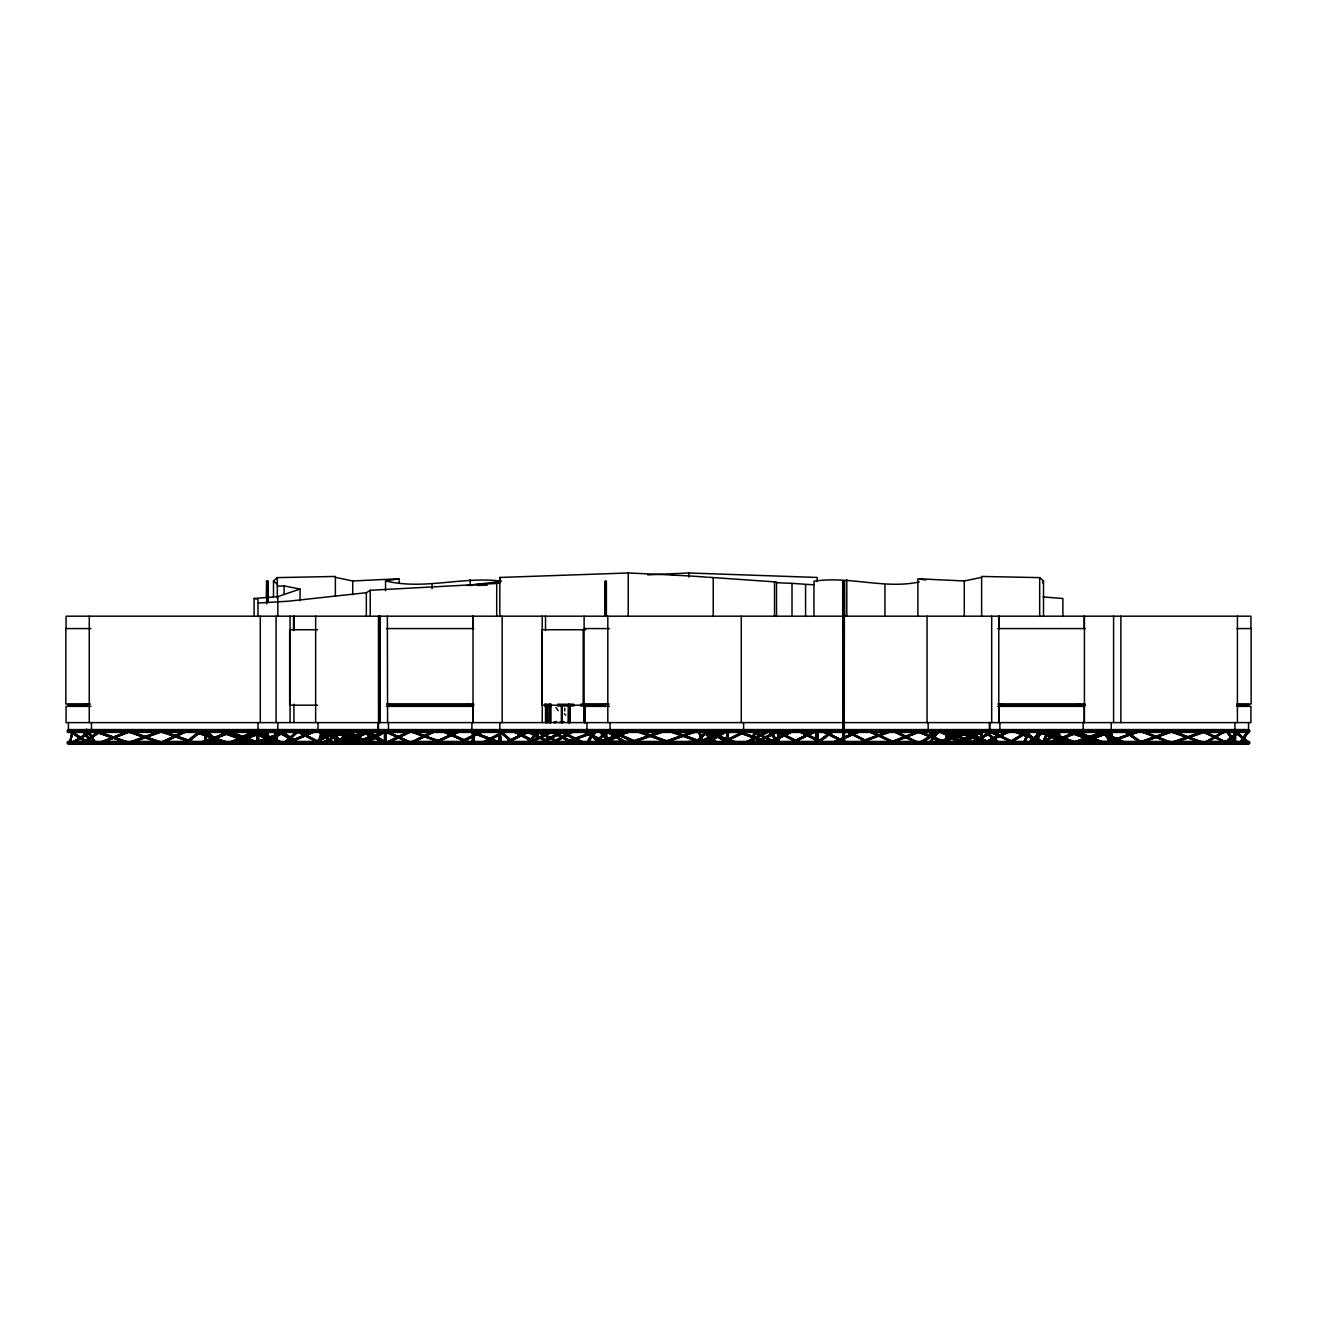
<?xml version="1.0" encoding="UTF-8"?>
<svg xmlns="http://www.w3.org/2000/svg" width="1317" height="1317" viewBox="0 0 1317 1317"><rect width="100%" height="100%" fill="white"/><g stroke="black" fill="none" stroke-linecap="round" stroke-linejoin="round"><path stroke-width="1.5" d="M672.872 575.035L628.209 572.977L499.834 577.455L499.834 582.97L496.707 583.464L370.209 590.279L366.34 592.699L288.308 601.211L257.984 603.054L257.984 616.191M1110.659 740.417L1111.482 730.491L1111.169 744.023M1111.169 741.438L1111.844 741.932C1110.873 749.521 1110.165 725.354 1111.482 731.742L1085.438 741.899M1104.025 731.511L1111.762 743.117L1111.828 730.737L1111.778 743.117L1102.938 731.511L1103.383 730.507L1103.662 731.742M532.661 741.57L512.725 731.116L536.052 743.117M557.782 742.459L536.052 731.116L559.396 742.739M752.007 731.511L775.351 743.117L752.814 731.511M776.141 731.511L775.532 730.737L798.678 743.117M821.001 742.228L798.678 731.116L822.006 743.117M822.796 731.511L822.006 731.116L845.333 742.739M251.07 743.529L251.07 741.932M251.07 731.923L251.07 730.326L67.332 730.326M384.449 742.739L384.548 733.059M384.58 742.344L384.696 731.511L385.832 731.511M385.041 731.742L385.568 742.113L370.884 732.614M385.371 742.113L385.7 731.511M385.848 742.739L385.832 730.737M1234.325 731.116L1234.21 742.739L1226.407 731.116M1234.342 743.084L1234.457 730.77M1235.231 730.556L1234.688 743.298L1234.803 730.556L1249.01 742.344M1234.688 742.162L1235.527 743.117L1235.181 730.507M96.503 744.023L96.536 741.932M96.503 732.417L96.536 730.326M495.241 741.899L469.033 731.511L497.266 742.393M469.017 731.742L469.576 730.507L499.423 742.113L498.863 743.117M561.026 721.963L563.232 722.292M556.729 722.259L554.111 722.259L556.465 721.453M554.243 722.226L555.593 721.782L554.358 722.457M777.491 743.084L777.837 730.77M777.82 742.146L778.133 733.635M778.265 742.146L778.561 733.635M778.61 743.084L778.907 732.696M778.742 742.739L779.038 733.059M1202.52 731.511L1203.31 730.507L1202.684 731.742L1225.222 742.459M1227.362 743.117L1203.014 730.507M611.961 731.116C612.372 727.428 612.57 734.82 611.961 731.116L872.052 730.326L499.439 730.326L500.262 729.832M610.446 744.023C613.031 745.603 612.52 740.812 611.055 741.932M938.889 731.742L939.235 730.507L931.135 741.669M964.406 742.113L963.797 743.348L964.406 742.113L938.955 730.507M564.746 710.933L564.68 708.283M496.229 729.832L496.229 732.417M496.229 741.438L496.229 744.023M385.041 731.511L384.877 730.507L410.805 742.344L385.14 730.507M410.953 742.113L410.575 743.117M442.924 730.507L442.298 731.742L442.924 730.507L469.609 742.113L469 743.348M560.976 722.44L564.038 721.749M968.818 741.8L945.869 731.495L970.843 742.327L991.24 731.626M472.326 731.923L472.326 730.326M472.326 743.529L472.326 741.932M1083.611 731.923L1083.611 730.326M1083.611 743.529L1083.611 741.932M253.654 741.899L226.705 731.511L255.712 742.393M226.754 731.742L227.199 730.507M257.49 743.348L257.951 742.113L230.985 731.956M360.529 743.348L361.138 742.113L360.529 743.348L332.51 731.742L333.119 730.507M1122.15 732.417L1122.15 729.832M1122.15 744.023L1122.15 741.438M1203.244 742.113L1202.75 743.348L1170.583 731.742L1171.093 730.507L1203.096 742.739L1171.093 730.507M562.968 722.457L561.141 722.342L562.754 721.716M814.746 742.739L816.458 731.116M814.877 742.36L816.589 730.737L816.589 740.417M816.244 739.479L817.725 731.495L816.589 731.511L815.223 742.113L817.067 732.45M816.145 742.739L817.709 730.737L817.725 741.191M387.906 731.923L387.906 730.326L496.394 730.326M387.906 743.529L387.906 741.932M725.881 740.796L727.626 730.737M726.013 741.175L727.643 731.511L728.762 731.511M726.375 741.422L727.988 731.742M726.457 742.113L728.416 731.742M726.803 742.344L728.745 730.737M726.951 742.739L728.894 731.116M999.323 743.529L999.323 741.932M281.147 743.348L257.622 731.116L281.805 742.13L281.147 743.348L257.622 731.116M1141.526 730.507L1171.126 742.739L1141.115 731.742L1141.707 731.116M1170.731 743.348L1171.126 742.113M1045.303 731.116L1045.484 730.737M1102.675 732.482L1075.199 742.113L1074.804 743.348L1075.38 742.113L1045.879 730.507M754.147 730.754L751.809 742.739L754.114 732.45M752.698 742.13L754.542 732.45M753.11 741.405L754.592 733.668M753.061 742.36L754.888 732.68M753.209 742.739L755.036 733.059M257.934 729.832L257.934 732.417M257.934 741.438L257.934 744.023M881.369 731.923L881.369 730.326L928.765 730.326M881.369 743.529L881.369 741.932M1013.909 743.117L988.968 731.495L1013.991 743.348L1014.633 742.113M68.171 704.875L86.988 704.875L87.399 704.035M586.723 704.875L605.524 704.875L605.935 704.035M872.052 743.529L872.052 741.932M928.715 742.739C930.296 744.862 932.436 734.804 938.033 731.116M1226.489 731.923L1224.398 731.923M1226.489 743.529L1224.398 743.529M586.411 742.344C587.481 745.834 588.814 734.474 594.263 732.186M705.072 741.932L705.928 741.932M705.451 743.529L707.953 743.529M410.147 731.742L410.608 730.507L442.792 742.344L442.364 743.348L410.262 731.511M388.136 704.035L388.647 704.875L468.391 704.875L468.836 704.035M999.554 704.035L1000.064 704.875L1079.808 704.875L1080.253 704.035M744.154 730.326L744.154 731.923M744.154 741.932L744.154 743.529M277.228 744.023L275.648 731.511L277.508 741.175M1134.777 731.923L1134.777 730.326L1249.635 730.326M1134.777 743.529L1134.777 741.932M73.357 730.737L69.686 743.348L71.744 732.68M69.324 743.117L72.073 732.433M69.686 743.348L72.501 732.433M70.591 741.422L72.55 733.684M1074.771 731.511L1075.38 730.507L1074.787 731.742L1103.745 742.739L1075.248 730.507M1103.202 743.117L1103.827 742.113M1045.319 743.348L1045.747 742.113L1045.319 743.348L1014.041 731.742L1014.469 730.507M389.602 704.035L389.091 704.875M1001.019 704.035L1000.508 704.875M963.797 731.725L964.406 730.523L963.846 731.725L987.306 742.508M1124.241 743.101L1124.932 742.13L1124.29 743.348L1099.201 731.495L1124.438 743.348M894.539 741.899L920.616 731.511L892.482 742.393L868.808 731.495L892.63 742.278M563.396 722.325L563.462 721.551M610.429 730.507L609.82 731.742L610.429 730.507L637.609 742.36L636.984 743.348L637.609 742.36M1235.33 729.832L1236.153 731.116L1235.33 732.417M317.957 742.739C320.196 744.879 317.825 735.907 322.418 731.116M609.047 731.923L609.047 730.326M609.047 743.529L609.047 741.932M104.125 741.899L130.087 731.511L102.545 742.393M1202.898 742.739L1170.945 731.116M260.322 732.417L261.21 731.116L260.322 729.832L316.903 730.326M257.128 731.511C261.425 727.363 254.905 747.513 258.873 741.932L259.515 741.438M260.322 744.023L261.21 742.739L260.322 741.438L277.525 741.438M123.88 741.998L94.89 731.742L95.334 730.491M127.733 743.364L128.177 742.113L99.203 731.857M317.644 731.923L317.644 730.326L378.687 730.326L377.781 731.923M317.644 743.529L317.644 741.932M90.379 731.116L90.626 730.326L90.445 731.923L67.068 731.116M90.379 742.739L90.626 741.932L90.445 743.529L67.068 742.739M361.154 730.523L360.496 731.725L361.154 730.523L385.157 742.13M360.479 731.495L385.041 742.739L361.023 730.523M1102.938 731.511L1110.988 743.348L1111.038 730.491L1110.066 732.417M1110.066 741.438L1110.988 742.739L1110.066 744.023M258.116 732.417L259.037 731.116L258.116 729.832M258.116 741.438L259.037 742.739L258.116 744.023M500.937 730.326L500.937 731.923L499.439 731.923M440.01 740.862L459.896 731.495L439.812 740.862M1110.692 742.344C1110.889 736.038 1109.556 732.384 1111.844 730.326L1111.169 729.832M258.544 731.511L257.474 730.491L257.77 743.364M258.675 731.116L258.198 743.364L257.902 730.491L257.292 742.739L256.996 731.116M500.279 730.622L513.465 742.426L500.262 730.622C495.752 729.602 504.938 738.607 499.62 743.364M1111.828 731.511L1111.169 732.417M277.607 731.923L274.595 731.923M277.607 743.529L274.595 743.529M1039.772 732.417L1043.92 732.417M1039.772 744.023L1043.92 744.023M128.177 730.491L127.733 731.742L158.797 742.673M161.168 730.491L160.74 731.742L189.846 741.998M160.74 743.364L161.168 742.113L130.12 731.182M194.175 730.491L193.731 731.742L222.836 741.998M193.731 743.364L194.175 742.113L165.053 731.857M226.722 743.364L227.166 742.113L198.044 731.857M471.173 731.462L500.065 742.113L500.048 743.364L499.357 731.742M554.687 722.407L556.186 722.226M1235.725 731.116L1234.325 731.511M836.674 741.8L859.869 731.511L834.994 742.344M318.105 743.117C320.706 733.47 327.373 722.918 319.866 741.455M318.467 743.348L322.928 731.742M323.011 732.4L319.191 742.344L296.638 730.737L297.28 731.511M318.895 743.348L323.801 731.116M442.413 743.348L442.858 742.113M94.906 731.742L127.815 743.117M1023.655 742.739L1028.248 731.116M1024.478 741.455L1028.412 731.495L1029.515 731.495M1024.873 742.36L1028.807 732.4M1025.038 742.739L1029.631 731.116M1233.305 741.455C1220.497 724.103 1230.012 731.89 1235.692 742.739M88.437 731.511C81.407 722.868 94.824 739.759 95.285 743.348M928.715 731.116L929.967 730.737L928.814 731.511L939.416 743.117L938.395 742.113M992.755 742.739L997.809 731.116M997.529 732.153L993.611 742.113M993.627 741.455L997.973 731.511L999.076 731.511M994.714 740.039L998.319 731.742M994.697 740.681L996.146 737.372M994.401 741.701L999.323 730.326L1121.87 730.326M588.683 731.791L600.091 743.117L586.427 731.511L587.563 730.737M600.206 742.344L599.35 743.348M600.206 730.737L599.054 731.511L600.206 730.737L610.709 742.344L609.541 743.117L610.709 742.344M1247.808 742.739L1235 731.742L1235.461 730.737L1235.461 743.084L1227.609 731.511M318.023 731.116L318.944 730.507L333.382 742.344L332.526 743.348L318.023 731.116L332.526 743.348M332.18 742.739L333.382 742.344M281.904 731.511L281.048 730.737L297.527 742.344L277.838 731.116M297.049 743.364L297.263 742.113M1042.241 742.739L1047.756 731.116M1042.652 742.13L1047.937 731.495L1049.023 731.495M1043.064 742.13L1047.805 732.186L1044.085 732.054M1043.574 741.669L1048.299 731.725M1043.443 742.36L1048.711 731.725M1043.607 742.739L1048.332 732.779M1124.01 731.116L1124.899 730.507L1141.971 742.344L1141.115 743.348L1124.01 731.116L1141.477 743.348M1124.059 731.511L1124.899 730.507M1141.971 742.344L1141.115 743.348M69.291 731.116L70.18 730.507L69.571 731.742L88.305 743.117M87.334 742.739L88.502 742.739M822.006 742.739L800.67 731.626M817.561 731.923L816.096 731.923M817.561 743.529L816.096 743.529M499.686 741.438L500.262 741.438M499.999 744.023L499.423 744.023M1042.504 582.888L1043.508 580.962L1039.673 577.62L981.626 576.451L981.626 616.191M291.633 741.8L314.911 731.511L291.386 741.8M1141.493 742.047L1170.78 731.511L1202.948 743.117M555.774 722.407L554.687 722.358M708.661 742.739L715.493 731.116M709.451 742.13C718.16 727 718.786 728.729 709.995 742.739M709.83 742.36L716.036 731.725M711.575 740.006L716.448 731.725M561.157 722.424L560.894 722.193M953.508 731.116L946.116 742.739L946.1 731.116M947.302 742.344L954.759 731.511M947.466 742.739L954.858 731.116M988.096 741.701L1010.04 731.511L987.816 741.701M940.799 742.525L964.209 731.511L940.519 742.525M1239.84 742.344L1246.705 732.4M1239.741 742.739L1247.759 731.116M1240.927 742.344L1249.01 731.511M1241.091 742.739L1249.109 731.116M1014.139 731.742L1043.755 742.442M499.39 731.626L512.79 743.232L499.604 731.429M586.328 742.739L595.3 731.116M586.493 743.117L596.552 731.511M587.497 742.344L595.35 732.186M586.855 743.348L595.827 731.742M587.267 743.348L596.65 731.116M413.061 742.459L434.791 731.511L412.764 742.459M702.685 741.57L722.621 731.511L700.595 742.459M726.013 741.57L745.949 731.511L723.922 742.459M747.562 742.459L769.276 731.511L747.249 742.459M756.814 742.459L778.545 731.511L756.518 742.459M772.684 741.57L792.604 731.511L772.371 741.57M929.522 742.113L938.214 732.417M928.88 743.117L938.56 731.742L929.242 743.348M929.654 743.348L939.367 731.116M965.888 742.047L982.153 731.495L965.707 742.278M500.131 730.82L513.251 742.739M608.948 741.422L626.711 731.511L608.619 741.422M377.781 730.326L378.687 730.326M378.786 732.417L378.786 729.832M377.781 741.932L378.852 742.739L377.781 743.529M378.786 744.023L378.786 741.438M696.891 741.273L705.237 731.956L716.728 742.344M697.631 740.664L705.632 731.956L687.886 731.923M697.994 740.911L705.994 732.203M698.767 740.434L705.435 733.19M698.175 741.273L706.175 732.581M698.125 741.652L706.126 732.943M819.059 742.179L833.365 731.495L819.273 741.948M990.203 732.417L990.203 729.832M989.199 741.932L990.17 742.739L989.199 743.529M990.203 744.023L990.203 741.438M595.399 742.36L605.03 731.972M595.333 742.739L606.034 731.116L624.884 742.146M598.198 740.203L606.232 731.495L624.554 742.376M596.42 742.36L605.787 732.203M596.617 742.739L607.318 731.116M597.885 741.652L607.252 731.495L606.018 731.511L624.225 742.376M712.464 740.187L726.786 731.511L712.695 739.956M1029.038 731.742L1011.275 742.294M743.99 729.832L743.99 732.417M743.99 741.438L743.99 744.023M278.644 731.923L258.873 731.923M278.644 743.529L259.515 744.023L257.424 742.344L257.128 730.737M1039.953 743.529L1058.621 744.023M91.433 732.417L82.461 732.417L83.136 731.923M91.433 744.023L82.461 744.023L83.136 743.529M277.525 729.832L277.228 732.417M957.36 731.511L983.223 742.344M284.258 742.344L296.21 731.791M284.209 742.739L297.329 731.116M285.279 742.344L298.531 731.511L286.859 741.833M285.46 742.739L298.597 731.116M526.816 742.228L538.637 731.906M526.899 742.426L538.883 732.104M531.525 738.87L538.851 732.417M527.442 742.739L539.163 732.417M529.138 741.751L539.394 732.729M529.121 741.948L539.476 732.91M629.114 731.923L605.688 731.923M627.287 741.932L609.771 741.817M629.114 743.529L605.688 743.529M689.153 732.417L705.007 732.252M688.445 741.438L709.912 741.487M689.153 744.023L712.645 744.023M273.492 596.617L273.492 580.962L277.327 577.62L335.374 576.451L335.374 596.321M526.537 732.417L507.473 741.833M1028.379 742.36L1041.056 731.808M1028.33 742.739L1042.323 731.116M1029.351 742.36L1043.492 731.495L1030.799 742.047M1029.548 742.739L1043.525 731.116M1235.33 744.023L1236.153 742.739L1235.33 741.438M1058.456 731.511L1058.802 742.113L1070.326 732.845M1058.456 742.36L1070.672 732.845M1061.354 740.417L1070.079 733.437M1060.843 741.191L1071.017 733.075M1062.506 740.417L1074.129 731.116M1062.49 740.78L1074.112 731.495L1073.19 731.495M945.902 741.932L945.836 731.725M560.186 731.511L581.423 742.459M583.513 731.511L604.256 742.228M846.14 731.511L867.36 742.459M185.483 742.344L198.883 731.906M198.851 732.285L185.746 742.113M186.454 742.344L198.373 733.059M188.627 740.796L199.048 732.664M188.973 741.027L199.394 732.894M189.335 741.027L200.019 732.664M1224.859 742.344L1236.861 733.059M1239.807 731.116L1225.123 742.113M1225.831 742.344L1236.334 734.227M1226.506 741.948L1240.976 731.511L1227.214 742.195M1226.851 742.195L1241.026 731.116M1028.182 742.344L1040.858 732.828M1029.631 741.57L1037.17 735.759M1029.153 742.344L1041.879 732.664M1032.347 740.417L1041.385 733.437M1031.672 741.027L1042.85 732.664M1032.051 741.027L1042.603 732.91M259.515 729.832L266.791 730.326M1043.41 742.162L1057.107 731.709M1043.278 742.376L1057.386 731.709M1044.019 742.376L1058.555 731.116M1045.105 741.932L1052.711 736.121M1055.757 733.799L1058.802 731.478M1045.78 741.57L1059.477 731.116M1045.418 742.146L1059.543 731.478L1058.687 742.13M1060.053 731.923L1051.756 732.236L1058.621 732.417M1057.979 741.932L1041.846 741.883M1060.053 743.529L1038.356 743.529M365.78 742.146L347.655 731.495M277.64 731.511L294.514 741.422M818.17 741.191L831.257 731.676M819.734 740.417L832.262 731.116M819.075 741.191L833.151 731.725M819.273 741.57L833.365 731.116M98.363 731.659L83.679 742.113M83.053 742.344L98.742 731.659M86.362 740.417L96.388 733.437M84.025 742.344L99.071 731.906M85.885 741.57L99.269 732.285M85.589 742.195L99.219 732.664M335.16 742.113C333.925 727.099 336.724 728.894 335.934 742.344M368.167 732.433L370.439 742.113L370.768 731.511M956.554 742.739L946.215 731.495L947.367 731.511M982.186 731.511L981.84 742.113M369.287 735.38L368.546 731.511L370.439 742.113M587.464 731.511L586.427 731.511M205.798 731.725L218.671 742.36M604.552 731.495L605.672 731.495M1111.12 742.113L1110.675 743.117M963.204 742.36L979.98 731.577M964.851 741.669L981.116 731.116M964.044 742.36L980.292 731.808M965.065 742.047L982.136 731.116M381.551 732.614L367.064 742.113M366.472 742.344L381.914 732.614M368.085 741.669L381.272 733.24M367.41 742.344L383.115 732.565M370.884 740.615L382.424 733.24M370.258 741.241L384.037 732.565M89.852 741.438C77.275 723.889 85.605 732.104 91.466 742.13M89.572 731.561L72.847 742.113M72.27 742.344L89.918 731.561M73.176 742.344L91.021 731.116M74.131 742.064L92.124 731.511L74.476 742.294M75.069 741.669L92.141 731.116M698.208 731.495L699.311 731.495L703.064 741.438M1011.028 741.059L1024.955 732.614M1010.781 741.29L1026.453 731.791M1010.765 741.669L1026.437 732.186M1010.946 742.064L1026.618 732.565M1013.629 740.615L1029.301 731.116M282.76 731.561L265.59 742.113M265.079 742.36L283.073 731.561M267.664 741.29L283.385 731.791M268.783 740.994L282.776 732.565M267.861 741.669L285.345 731.116M267.68 742.294L285.345 731.495L284.521 731.495M706.34 742.344L724.185 731.561M713.37 738.508L725.7 731.116M707.229 742.344L724.86 731.791M712.711 739.561L726.803 731.116M499.423 732.417L500.246 731.923M919.908 742.162L937.836 731.528M920.04 742.376L937.967 731.742M921.884 741.767L939.811 731.116M922.081 742.113L940.025 731.478M922.213 742.327L940.14 731.692M353.121 731.478L335.061 742.113L335.588 731.742M334.847 742.344L353.45 731.478M335.72 742.344L354.553 731.116M336.675 742.146L355.606 731.511L337.004 742.376M339.193 740.796L355.623 731.116M1223.411 731.495L1205.467 742.13M1205.055 742.36L1223.691 731.495M1205.763 742.36L1224.975 731.116M1206.965 742.13L1225.864 731.116M1207.277 742.36L1225.189 731.495M552.3 742.344L571.002 731.709M572.681 731.116L552.514 742.113M553.173 742.344L559.972 738.475M563.38 736.549L571.874 731.709M554.177 742.146L573.768 731.116M556.202 741.422L573.751 731.511L556.531 741.422M604.602 742.344L624.456 731.462M605.458 742.344L625.657 731.116M608.289 741.175L626.711 731.116M562.836 722.128L561.964 722.342M322.599 742.344L342.914 731.462M323.439 742.344L344.181 731.116M324.575 742.146L345.219 731.116M324.904 742.393L345.202 731.511L325.217 742.393M972.588 741.833L991.224 732.022M971.732 742.344L990.368 732.515M972.769 742.228L993.117 731.511M973.098 742.459L991.734 732.647M975.107 741.57L992.047 732.647M314.137 742.146L334.995 731.429M314.154 742.36L335.193 731.643M317.759 740.944L328.131 735.594M316.393 741.833L335.407 732.022M316.524 742.212L335.539 732.384M316.541 742.426L335.555 732.614M410.46 742.344L432.486 731.396M411.266 742.344L432.799 731.626M412.451 742.228L434.594 731.742M480.738 731.396L459.501 742.113M459.007 742.344L481.034 731.396M459.798 742.344L481.347 731.626M460.999 742.228L483.323 731.511L461.296 742.459M500.476 733.174L482.829 742.113M482.335 742.344L500.279 733.421M483.141 742.344L503.884 732.022M484.327 742.228L506.666 731.511L484.64 742.459M525.598 732.285L506.156 742.113M505.662 742.344L527.212 731.626M507.654 742.228L529.994 731.511L507.967 742.459M530.981 741.208L551.033 731.396M532.595 740.944L551.329 731.626M533.583 740.944L553.321 731.511L533.385 741.57M698.29 742.344L719.839 731.626M699.097 742.344L719.839 732.022M700.282 742.228L722.424 731.742M721.634 742.344L743.661 731.396M723.428 741.833L743.167 732.022M722.424 742.344L743.957 731.626M723.609 742.228L745.768 731.742M744.961 742.344L766.988 731.396M745.751 742.344L767.284 731.626M746.937 742.228L768.486 731.511L769.737 731.495L777.738 741.652M754.229 742.344L776.256 731.396M755.02 742.344L776.553 731.626M756.205 742.228L778.363 731.742M768.288 742.344L789.821 731.626M769.079 742.344L790.628 731.626M772.075 741.339L792.422 731.742M811.552 732.285L792.11 742.113M791.616 742.344L813.149 731.626M792.422 742.344L813.165 732.022M793.608 742.228L815.947 731.511L793.904 742.459M540.069 742.36L562.26 731.412M540.579 742.36L562.507 731.643M541.978 741.833L560.252 732.91M542.192 742.212L562.721 732.022M542.703 742.212L562.803 732.384M542.637 742.442L562.738 732.631M408.813 731.396L387.116 742.113M386.655 742.344L409.11 731.396M387.412 742.344L409.406 731.626M388.68 742.228L411.447 731.511L388.976 742.459M182.289 732.153L161.876 742.113M161.415 742.344L183.853 731.561M162.172 742.344L184.61 731.561M164.098 741.899L174.437 736.927M177.894 735.265L184.792 731.956M163.357 742.294L186.537 731.511L163.654 742.525M207.148 741.29L222.902 733.832M207.576 741.52L221.421 734.886M210.621 740.236L222.738 734.442M207.773 741.899L224.68 733.981M209.337 741.685L225.174 733.981M209.535 741.685L225.108 734.211M938.231 742.344L961.92 731.33M938.955 742.344L962.2 731.561M940.042 741.899L959.714 732.779M940.239 742.294L964.044 731.742M433.886 742.36L457.575 731.347M434.412 742.36L448.817 735.726M452.422 734.063L457.822 731.577M437.573 741.076L457.378 731.956M438.215 741.076L459.831 731.742M985.511 741.52L1007.307 731.561M988.046 740.681L1008.015 731.561M985.528 741.899L1007.324 731.956M985.725 742.294L1009.892 731.742M229.52 742.344L253.638 731.33M230.195 742.344L253.918 731.561L275.105 742.36M231.38 741.899L253.276 731.956M231.578 742.294L255.284 731.511M231.858 742.525L255.564 731.742M232.105 742.525L254 732.581M368.069 731.33L344.593 742.113M344.28 742.344L368.283 731.33M344.84 742.344L368.53 731.577M346.865 741.899L368.727 731.956M346.371 742.278L370.307 731.742M346.618 742.525L370.62 731.511L369.633 731.511M287.336 742.344L312.639 731.281M287.962 742.344L291.534 740.796M295.09 739.249L312.903 731.511M289.147 741.965L312.294 731.89M289.345 742.344L314.779 731.742M555.132 722.16L554.276 722.457L555.675 722.424M832.41 742.344L857.597 731.281M832.97 742.344L857.844 731.511M834.254 741.965L855.573 732.664M834.451 742.344L859.787 731.742M554.506 722.259L555.741 721.634L554.358 722.144M254.115 616.191L254.115 598.511L277.838 596.617L300.078 589.061L300.078 600.684M99.977 742.344L127.519 731.462M100.454 742.344L128.012 731.462M101.87 742.014L111.056 738.376M114.744 736.927L127.601 731.84M102.067 742.393L130.021 731.742M498.748 741.932L500.246 741.932M890.457 742.113L916.451 731.956M890.391 742.344L918.509 731.462M892.3 742.014L918.13 731.84M892.877 742.014L918.69 731.84M1081.257 742.113L1107.301 731.956M1081.175 742.344L1109.095 731.462M1083.15 742.014L1109.49 731.84M1083.331 742.393L1111.4 731.742M1083.562 742.393L1111.466 731.511M978.416 732.68L954.068 742.113M953.821 742.344L978.646 732.91M955.763 742.014L981.988 731.84L981.066 731.511M956.34 742.014L961.953 739.825M965.707 738.376L980.688 732.581M955.944 742.393L984.507 731.511L976.77 734.656M958.035 741.899L973.197 736.104M338.535 741.389L363.13 731.956M338.485 741.619L364.793 731.462M338.568 742.014L364.875 731.84M342.848 740.549L363.525 732.581M342.502 740.944L365.039 732.236M344.593 740.45L363.541 733.19M886.785 731.857L859.31 742.113M859.194 742.344L888.629 731.412M859.474 742.344L888.909 731.412M861.137 742.047L889.074 731.808M861.302 742.442L891.016 731.511L861.581 742.442M233.702 742.113L259.811 732.548M233.751 742.344L259.91 732.779M235.743 742.047L263.795 731.808M235.891 742.426L265.787 731.511L237.9 741.981M943.252 740.747L967.419 731.857M943.252 740.977L967.518 731.857M958.397 735.512L963.962 733.47M943.351 741.372L967.518 732.482M943.515 741.751L971.666 731.511L943.68 741.998M129.543 742.113L157.925 731.857M129.51 742.344L159.95 731.412M131.519 742.047L160.114 731.808M131.667 742.442L162.123 731.511L133.708 741.998M356.709 741.422L383.198 731.857M356.956 741.669L385.239 731.412M357.121 742.047L385.404 731.808M357.22 742.442L387.396 731.511L359.113 741.998M255.317 742.113L279.961 733.223M255.333 742.344L285.773 731.412M264.947 739.314L257.358 742.047L285.921 731.808L278.216 734.54M268.734 737.948L274.43 735.907M257.506 742.442L287.946 731.511L259.515 741.998M200.727 742.113L229.833 731.857M200.81 742.344L229.915 732.104M202.884 742.047L230.047 732.482M203.016 742.442L234.08 731.511L205.04 741.998M564.005 742.113L593.127 731.857M564.088 742.344L595.152 731.412M566.162 742.047L595.284 731.808M566.31 742.442L597.358 731.511L568.335 741.998M598.939 741.422L616.405 735.281M620.291 733.915L626.118 731.857M599.021 741.669L616.488 735.512M620.373 734.145L628.143 731.412M599.169 742.047L628.275 731.808M599.301 742.442L630.349 731.511L607.153 739.94M630.003 742.113L659.109 731.857M630.086 742.344L661.134 731.412M634.103 741.372L661.266 731.808M634.234 741.751L663.439 731.742L634.317 741.998M664.937 741.422L692.1 731.857M665.019 741.669L694.125 731.412M665.151 742.047L694.257 731.808M665.283 742.442L696.347 731.511L667.307 741.998M1048.217 742.113L1077.339 731.857M1048.299 742.344L1077.421 732.104M1050.39 742.047L1077.553 732.482M1050.522 742.442L1081.57 731.511L1052.546 741.998M1073.339 742.113L1102.444 731.857M1073.421 742.344L1102.543 732.104M1075.643 742.442L1102.806 732.878M1077.668 741.998L1102.889 733.108M1106.329 742.113L1135.452 731.857M1106.412 742.344L1137.476 731.412M1108.502 742.047L1137.608 731.808M1110.577 741.751L1139.682 731.511L1110.659 741.998M1139.32 742.113L1168.442 731.857M1139.419 742.344L1170.467 731.412M1141.625 742.442L1172.673 731.511L1143.65 741.998M1172.328 742.113L1201.433 731.857M1172.41 742.344L1203.458 731.412M1174.484 742.047L1203.59 731.808M1174.616 742.442L1205.681 731.511M1176.641 741.998L1205.763 731.742M1224.398 741.932L1225.88 741.438M707.328 741.438L705.336 741.438M610.446 732.417L612.389 731.923M917.883 616.191L917.883 578.756L964.291 580.978L981.626 577.356M1042.406 731.923L1039.393 731.923M1042.406 743.529L1039.393 743.529M385.552 590.724L385.552 580.929L399.117 578.756L399.117 582.69M385.552 580.929C424.288 590.263 462.333 576.22 501.135 581.11M273.08 732.417L277.541 732.417L260.964 731.923M273.08 744.023L277.541 744.023L260.964 743.529M466.909 585.472L501.036 581.439M272.389 741.932L277.228 741.438M813.955 616.191L813.955 581.209C849.35 575.727 884.036 589.456 919.315 581.949M335.374 577.356L352.709 580.978L399.117 578.756M560.383 722.375L559.231 722.44M817.166 581.521L817.166 577.455L688.791 572.977L647.734 574.87M277.327 586.131L284.11 585.917L300.078 589.061M1043.591 732.301L1047.69 732.186M260.799 730.277L270.446 730.03M274.298 729.931L278.677 730.326M258.873 741.932L278.167 741.438M477.034 585.423L487.142 585.192M604.355 732.417L627.847 732.417M604.355 744.023L627.847 744.023M711.312 743.529L687.886 743.529M1097.012 730.062L1109.243 729.832L1108.321 731.116L1109.243 732.417M1083.002 732.417L1108.568 731.923M1082.739 741.932L1097.012 741.669M1101.078 741.603L1109.243 741.438L1108.321 742.739L1109.243 744.023M1083.002 744.023L1108.568 743.529M266.38 581.357L268.306 581.357L268.306 597.753M844.658 581.357L842.715 581.357L842.715 616.191M90.939 628.571L65.85 628.571L65.85 704.035L90.478 704.035M386.507 628.571L473.758 628.571M584.402 628.571L609.475 628.571M997.776 628.571L1085.175 628.571M1236.992 628.571L1251.15 628.571L1251.15 704.035L1236.696 704.035M317.545 629.74L289.658 629.74L289.658 705.188L317.545 705.188M585.621 629.74L542.028 629.74L542.028 705.188L585.621 705.188M386.572 704.035L473.758 704.035M584.402 704.035L609.014 704.035M997.776 704.035L1085.175 704.035M544.58 704.233L551.115 704.233M557.568 704.233L573.833 704.233M580.567 704.233L585.571 704.233M67.727 704.562L87.284 704.562M388.285 704.562L468.72 704.562M586.279 704.562L605.836 704.562M999.702 704.562L1080.138 704.562M1237.651 704.562L1249.273 704.562M1236.893 704.875L1248.829 704.875M469.84 705.188L473.955 705.188M1081.257 705.188L1085.373 705.188M544.58 705.961L551.115 705.961M557.568 705.961L573.833 705.961M580.567 705.961L585.571 705.961M90.939 706.356L66.064 706.356L66.064 722.605L1250.936 722.605L1250.936 706.356L1236.696 706.356M386.358 706.356L473.215 706.356M584.616 706.356L609.475 706.356M997.776 706.356L1084.648 706.356M317.545 729.569L68.418 729.569L68.418 722.605M929.407 729.569L1111.268 729.569L1111.268 722.605M1111.663 729.569L1248.532 729.569L1248.532 722.605M68.007 729.832L317.298 729.832M318.302 729.832L928.403 729.832M930.444 729.832L1248.944 729.832M929.786 730.326L990.022 730.326L989.199 731.923M499.62 730.491L500.542 731.116L499.275 731.511M96.437 731.116L258.494 731.116M259.037 731.116L261.21 731.116M316.755 731.116L276.817 731.116L296.539 742.146M317.397 731.116L368.151 731.116M387.774 731.116L496.46 731.116M501.365 731.116L608.816 731.116M881.534 731.116L928.913 731.116M929.539 731.116L977.708 731.116M1083.726 731.116L999.323 731.923M1110.066 729.832L1110.988 731.116L1121.771 731.116M1134.579 731.116L1236.153 731.116M1236.828 731.116L1249.882 731.116M251.728 731.725L272.981 742.442L251.728 731.495L266.232 738.639M548.827 742.459L526.8 731.511L549.123 742.228M568.006 740.681L550.111 731.511L571.808 742.228M915.908 742.459L893.881 731.511L916.22 742.228M942.231 741.8L917.34 731.511L942.462 741.57M1099.234 731.725L1124.669 743.101M67.332 731.923L1249.635 731.923M68.007 732.417L500.262 732.417M501.711 732.417L1248.944 732.417M266.38 741.191L268.042 741.191L268.125 730.935M474.285 741.191L472.342 741.191L472.342 732.993M585.011 731.396L605.063 741.208L606.38 741.191L606.462 730.935M68.007 741.438L1248.944 741.438M67.332 741.932L1249.635 741.932M69.636 742.113L70.575 742.739M319.438 742.113L298.992 731.396M347.458 742.113L323.241 732.038M367.443 742.113L341.218 731.956M536.562 742.113L517.12 732.285M728.499 742.113L711.608 732.186M799.172 742.113L777.935 731.396M822.499 742.113L803.074 732.285M845.827 742.113L826.401 732.285M869.171 742.113L847.934 731.396M894.539 742.13L871.13 731.347M946.248 742.113L954.035 731.742M957.492 742.13L951.895 736.318M971.403 742.113L956.883 735.759M972.868 742.13L948.108 731.281M981.906 742.113L981.412 731.742M989.61 742.13L964.34 730.523M1024.099 742.13L1028.363 731.511M1066.737 742.113L1040.216 731.281M1110.988 742.113L1111.96 742.739M1240.153 742.113L1248.286 731.742M96.437 742.739L258.494 742.739M259.037 742.739L261.21 742.739M276.817 742.739L316.755 742.739M317.397 742.739L368.151 742.739M387.774 742.739L496.46 742.739M499.341 742.739L608.816 742.739M611.961 742.739L871.87 742.739M881.534 742.739L928.913 742.739M929.539 742.739L977.708 742.739M999.191 742.739L1083.726 742.739M1110.988 742.739L1121.771 742.739M1134.579 742.739L1249.882 742.739M67.332 743.529L1249.635 743.529M68.007 744.023L1248.944 744.023M555.576 721.881L554.622 722.095M1083.348 729.832L1110.741 730.326M1083.348 741.438L1110.741 741.932M695.178 741.57L689.713 741.932M699.195 741.652L713.254 741.932M605.096 741.438L628.555 741.438M792.011 616.191L792.011 583.365L813.676 584.83M1040.776 741.487L1052.349 741.751M1056.201 741.85L1059.411 741.438M776.52 582.707L792.011 583.365M708.398 577.241L776.52 581.999L776.52 616.191M1043.113 596.93L1062.885 598.511L1062.885 616.191M1041.385 741.603L1044.611 741.932M273.903 741.438L277.607 741.932M254.115 598.511L257.951 599.037L257.984 603.054M919.826 579.068L925.637 579.99M609.672 729.832L612.01 730.326M609.672 741.438L612.01 741.932M706.554 744.023L705.188 744.023M1070.672 731.857L1097.835 741.422M1068.647 731.412L1097.752 741.669M1068.515 731.808L1097.621 742.047M1097.489 742.442L1066.424 731.511L1095.464 741.998M769.49 742.113L736.499 730.491L736.055 731.742L765.177 741.998M736.417 730.737L769.408 742.344M736.269 731.116L767.334 742.047M736.137 731.511L767.202 742.442M703.41 730.737L736.417 742.344M703.278 731.116L736.269 742.739M703.146 731.511L736.137 743.117M670.419 730.737L703.41 742.344M670.287 731.116L703.278 742.739M670.155 731.511L703.146 743.117M637.428 730.737L670.419 742.344M637.296 731.116L670.287 742.739M637.148 731.511L670.155 743.117M223.166 731.857L250.345 741.422M221.141 731.412L250.263 741.669M221.009 731.808L250.115 742.047M249.983 742.442L218.935 731.511L247.958 741.998M194.093 730.737L227.084 742.344M193.945 731.116L226.952 742.739M193.813 731.511L226.804 743.117M161.086 730.737L194.093 742.344M160.954 731.116L193.945 742.739M160.822 731.511L193.813 743.117M128.095 730.737L161.086 742.344M127.963 731.116L160.954 742.739M127.831 731.511L160.822 743.117M97.178 731.412L128.111 742.344M95.104 731.116L127.947 742.739M410.46 730.737L442.792 742.344M412.32 731.808L440.767 742.047M410.295 731.116L442.561 742.739M410.18 731.511L442.512 743.117M1171.06 730.737L1203.211 742.344M1016.428 731.412L1045.863 742.344M1016.131 731.412L1045.583 742.344M1014.123 731.116L1045.418 742.739M1014.024 731.511L1045.319 743.117M227.183 730.737L257.918 742.344M227.051 731.116L255.877 742.014M339.127 731.462L367.657 742.344L347.869 731.116M339.49 731.84L363.838 741.273M338.946 731.84L359.557 739.825M337.004 731.511L363.657 741.669M337.053 731.742L363.443 741.899M469.576 730.737L499.406 742.344M469.461 731.116L499.308 742.739L499.143 731.116M1045.714 730.507L1075.446 742.344M1045.879 731.116L1075.38 742.739M1047.147 731.84L1072.96 742.014M1045.698 731.511L1075.199 743.117M1045.237 731.511L1074.968 743.348M1141.296 730.737L1171.208 742.344M1143.551 731.84L1169.298 742.014M1141.115 731.116L1170.533 742.739M1141.049 731.511L1170.467 743.117M1040.216 731.511L1066.852 742.344M1041.648 732.664L1064.844 741.965M1041.533 733.059L1064.663 742.344M1041.533 733.289L1062.589 741.8M1075.051 730.737L1103.844 742.344M1075.314 731.116L1103.745 742.739M1075.133 731.511L1103.564 743.117M1074.787 731.742L1103.366 743.348M917.817 730.507L946.495 742.344M919.496 731.511L946.018 742.344M917.998 731.116L942.643 741.191M917.406 731.742L942.05 741.8M334.765 731.281L361.237 742.344M332.641 730.737L360.66 742.344M335.028 731.89L361.187 742.739M332.46 731.116L360.99 743.117M332.411 731.511L360.743 743.348M325.447 733.059L347.803 742.344M321.118 731.511L347.211 742.344M322.797 732.664L345.153 741.965M345.712 742.344L319.027 731.511L345.12 742.344M961.18 732.054L985.198 742.113M961.295 732.285L985.314 742.344M961.245 732.664L984.721 742.344M960.521 732.664L969.756 736.532M973.444 738.096L980.836 741.191M956.883 731.742L981.132 741.8M612.24 731.281L637.593 742.113M610.1 730.737L637.263 742.36M609.919 731.116L637.51 742.739M610.15 731.495L637.313 743.117M609.804 731.495L637.115 743.348M443.039 730.737L469.741 742.344M443.006 731.116L469.692 742.739M442.216 731.116L467.123 741.965M442.808 731.511L469.51 743.117M442.183 731.511L469.231 743.348M947.944 731.528L972.934 742.36M949.82 732.664L953.343 734.211M947.763 731.89L970.744 741.965M384.597 730.737L410.13 742.344M384.416 731.116L409.949 742.739M384.383 731.511L410.048 743.348M1225.106 732.417L1224.151 732.417M1225.106 744.023L1224.151 744.023M964.209 730.754L989.594 742.36M964.192 731.116L987.651 741.899L965.822 731.956M963.863 731.495L987.454 742.278M941.178 731.561L964.571 742.344M938.675 730.737L964.538 742.739M938.478 731.116L964.357 743.117M938.461 731.511L964.06 743.348M870.899 731.577L894.737 742.36M871.228 731.956L892.827 741.899M870.702 731.956L892.317 741.899M1101.506 731.347L1124.965 742.36M1101.292 731.577L1124.553 742.36M1106.971 734.442L1124.866 742.739M989.495 730.507L1014.699 742.36M989.248 730.737L1014.205 742.36M989.676 731.116L1012.839 741.899M989.051 731.116L1013.991 742.739M277.327 584.254L273.492 580.962M1203.458 731.116L1227.559 742.739M1203.277 731.511L1225.518 742.228M1202.684 731.742L1223.081 741.57M360.809 730.754L384.811 742.36M360.611 731.116L385.041 742.739M360.842 731.495L384.844 743.101M257.819 730.737L281.838 742.739M257.556 731.495L281.377 743.348M896.169 731.396L918.196 742.344M894.869 731.116L918.196 742.739M894.062 731.742L915.611 742.459M847.638 731.396L869.664 742.344M847.325 731.626L868.858 742.344M845.333 731.116L868.677 742.739M824.294 731.396L846.321 742.344M823.998 731.626L845.53 742.344M822.006 731.511L843.538 742.228M800.966 731.396L822.993 742.344M798.678 731.511L820.211 742.228M777.639 731.396L799.666 742.344M775.351 731.116L798.678 742.739M775.351 731.511L797.378 742.459M754.312 731.396L776.339 742.344M752.023 731.116L775.351 742.739M584.699 731.626L604.454 741.455M582.723 731.116L604.256 741.833M582.904 731.742L602.643 741.57M561.684 731.396L583.711 742.344M561.371 731.626L582.904 742.344M559.396 731.116L582.723 742.739M559.577 731.742L581.11 742.459M538.357 731.396L560.383 742.344M538.044 731.626L559.577 742.344M536.052 731.511L558.079 742.459M529.088 731.396L551.115 742.344M528.775 731.626L550.308 742.344M526.981 731.742L548.514 742.459M515.013 731.396L537.04 742.344M514.717 731.626L536.249 742.344M512.725 731.511L534.258 742.228M254.049 731.412L275.434 742.36M253.621 732.022L273.113 741.833M552.35 731.396L573.735 742.344M552.037 731.626L572.911 742.344M550.308 731.742L567.693 740.681M296.951 730.491L319.949 742.344M296.457 731.116L318.039 742.228M296.457 731.511L317.726 742.459M349.137 731.478L368.497 742.36M346.914 731.116L366.554 742.146M347.359 731.742L364.529 741.405M280.784 732.433L298.465 742.344M277.014 731.742L294.201 741.422M817.61 732.417L817.001 732.417M817.61 744.023L817.001 744.023M608.174 731.478L626.711 742.344M607.071 731.116L625.081 741.767M607.845 731.709L625.855 742.344M711.361 731.561L728.729 742.344M717.535 736.022L727.807 742.344M711.427 732.565L725.14 741.01M716.234 735.973L724.811 741.241M715.658 735.726L724.465 741.241M71.826 731.561L88.469 742.344M69.817 730.507L87.86 742.113M69.488 730.737L87.531 742.344M70.262 731.511L86.675 742.064M69.324 731.511L87.613 743.348M370.521 732.614L385.815 742.344M367.904 731.116L384.877 742.344M367.706 731.511L384.021 742.064M369.995 733.24L379.79 739.561M367.377 731.742L383.691 742.294M1111.433 742.113L1111.762 743.117L1111.828 730.737M205.962 741.422L205.172 731.495L205.518 741.422M1124.537 730.507L1141.345 742.113M1124.191 730.737L1140.999 742.344M1125.014 731.511L1141.823 743.117M565.816 715.016L564.302 713.814M281.394 730.491L296.868 742.113M281.048 730.737L296.523 742.344M280.867 731.116L296.341 742.739M280.916 731.511L296.407 743.117M928.814 731.511L938.642 743.348M768.98 731.725L776.964 741.883M318.549 730.507L333.431 742.739M318.204 730.737L332.361 742.344M984.606 731.742L996.706 742.064M1026.437 732.022L1038.586 742.344M1024.988 731.116L1038.652 742.739M1037.566 742.344L1023.786 731.511L1036.216 742.064M1023.721 731.116L1037.384 742.739M986.696 731.791L999.076 742.344M985.528 731.116L999.142 742.739M998.056 742.344L984.046 731.511M984.26 731.116L997.874 742.739M1235.527 731.116L1249.076 742.739M1235.346 731.511L1247.38 741.833M1237.453 733.322L1247.989 742.344M1234.605 731.742L1246.639 742.064M318.944 730.507L318.088 731.511M207.543 731.808L219.643 742.36M206.341 731.116L219.659 742.739M205.139 731.116L218.457 742.739M205.172 731.495L217.256 742.047M703.821 731.116L716.794 742.739M715.691 742.344L702.603 731.511L714.423 742.064M702.537 731.116L715.526 742.739M586.888 730.507L600.272 742.739M586.526 730.737L599.169 742.344M586.361 731.116L599.745 743.348M1079.397 704.875L1078.936 704.035M467.979 704.875L467.519 704.035M605.162 704.875L604.75 704.035M86.609 704.875L86.198 704.035M599.91 730.507L610.775 742.739M599.515 730.507L610.611 743.117M599.153 730.737L609.656 742.344M599.745 731.742L610.248 743.348M598.972 731.116L609.837 743.348M948.684 732.203L957.772 742.36M948.734 732.581L957.838 742.739M956.735 742.36L946.89 731.725L955.994 741.883M929.654 730.507L939.581 742.739M929.242 730.507L938.774 742.113L938.346 743.117M929.884 731.511L938.231 741.669M928.88 730.737L939.054 743.348M558.194 710.587L555.922 707.427M770.708 731.972L778.989 742.36M769.918 731.116L779.055 742.739M769.935 732.203L776.8 740.911M768.618 731.116L777.376 741.883M974.053 731.956L982.202 742.344M973.329 731.116L981.165 741.273M981.494 742.113L972.078 731.511L980.227 741.899M973.279 732.186L981.132 742.344M971.995 731.116L980.951 742.739L981.066 730.737M84.272 731.116L92.239 742.739M83.728 731.725L91.103 742.36M82.955 731.116L90.922 742.739M1228.07 732.153L1234.506 742.344L1227.246 731.742M1103.794 730.507L1111.778 742.344M1102.856 731.116L1110.988 743.348M88.173 730.507L95.795 742.739M87.762 730.507L94.972 742.113M87.399 730.737L94.61 742.344M87.235 731.116L94.445 742.739M499.439 743.529L500.937 743.529L500.937 741.932M699.475 731.116L703.229 741.076M699.261 732.186L701.78 738.821M698.948 731.709L702.076 740.006M698.52 731.709L701.648 740.006M698.109 731.116L701.961 741.438M275.665 730.737L277.657 740.796M275.269 732.433L277.13 742.113M274.545 730.737L276.784 742.344M274.397 731.116L276.636 742.739M368.562 730.737L370.406 740.417M367.443 730.737L369.649 742.344M367.295 731.116L369.501 742.739L369.633 730.737M336.395 733.059L337.382 738.87M336.263 733.437L337.564 741.175M336.23 735.61L337.218 741.422M335.802 735.61L336.79 741.422M334.683 731.116L335.341 734.985M335.786 737.306L336.444 741.175M605.705 730.754L607.252 742.36M605.606 732.45L606.907 742.13L605.326 731.725M604.898 731.725L606.182 741.405M604.569 730.754L606.133 742.36M604.437 731.116L605.985 742.739M499.703 730.737L500.394 743.117L500.411 730.737M499.044 732.433L499.637 742.113L499.62 731.742M498.913 731.742L499.505 741.422M498.583 730.737L499.143 742.739M258.247 730.737L258.544 743.117L258.544 730.737M1250.936 628.571L1250.936 616.191L66.064 616.191L66.064 628.571M1237.42 616.191L1237.42 722.605M1234.951 722.605L1234.951 729.569M1120.882 616.191L1120.882 722.605M1113.589 616.191L1113.589 722.605M1110.56 731.116L1110.56 738.87M1084.434 616.191L1084.434 722.605M1084.204 616.191L1084.204 628.571M1084.204 706.356L1084.204 722.605M1083.183 722.605L1083.183 729.569M1082.903 704.035L1082.903 706.356M1059.576 730.737L1059.576 742.344M1058.456 730.737L1058.456 742.344M1058.325 731.116L1058.325 742.739M1043.508 580.962L1043.508 616.191M1039.673 577.62L1039.673 616.191M1038.685 735.034L1038.685 741.191L1036.94 741.191L1036.94 730.935M1038.471 730.935L1038.471 741.191M1037.697 730.935L1037.697 741.191M1037.352 730.935L1037.352 741.191M1037.203 730.935L1037.121 741.191M1000.311 704.035L1000.311 706.356M999.883 722.605L999.883 729.569M999.01 616.191L999.01 628.571M999.01 706.356L999.01 722.605M998.78 616.191L998.78 722.605M991.685 616.191L991.685 722.605M989.923 722.605L989.923 729.569M989.363 722.605L989.363 729.569M982.186 730.737L982.317 742.739M964.291 580.978L964.291 616.191M947.367 730.737L947.367 741.191M947.005 731.742L947.005 741.422M946.232 730.737L946.232 742.344M928.156 722.605L928.156 729.569L317.99 729.569L317.99 722.605M927.053 616.191L927.053 722.605M884.942 584.83L884.942 616.191M846.798 579.71L846.798 616.191M844.477 581.357L844.658 616.191M844.477 730.935L844.658 741.191L842.995 741.191L843.127 581.357M844.395 581.357L844.246 741.191M843.983 581.357L843.983 741.191M843.473 581.357L843.39 741.191M842.913 581.357L842.913 741.191M842.715 730.935L842.715 741.191M817.857 731.116L817.857 740.796M817.38 731.742L817.38 741.422M816.952 731.742L816.952 740.17M805.576 584.649L805.576 616.191M774.511 581.719L774.511 616.191M743.595 722.605L743.595 729.569M741.257 616.191L741.257 722.605M713.221 577.817L713.221 616.191M712.283 730.935L712.283 741.191L710.357 741.191L710.357 730.935M712.02 730.935L712.102 741.191M711.888 730.935L711.888 741.191M711.624 730.935L711.542 741.191M711.098 730.935L711.098 741.191M711.015 730.935L711.015 741.191M710.752 730.935L710.62 741.191M688.791 572.977L688.791 577.093M628.209 572.977L628.209 616.191M610.051 722.605L610.051 729.569M607.812 616.191L607.812 722.605M606.643 730.935L606.643 739.133M606.38 616.191L606.38 581.357L604.98 581.357L605.112 616.191M606.248 581.357L606.248 616.191M606.248 730.935L606.248 741.191M605.902 581.357L605.902 616.191M605.902 730.935L605.902 741.191M605.458 581.357L605.458 616.191M605.458 741.191L605.458 730.935L605.376 737.092M605.112 730.935L604.98 741.191M604.898 730.935L604.717 741.191M586.938 722.605L586.938 729.569M585.176 705.961L585.192 722.605M584.962 705.961L584.962 722.605M584.682 705.961L584.682 722.605M584.435 705.961L584.435 722.605M584.106 616.191L584.106 722.605M583.201 629.74L583.201 705.188M569.833 704.447L569.948 722.605M569.668 704.447L569.718 722.605M569.257 704.447L569.421 722.605M569.191 705.961L569.191 722.605M568.73 704.447L568.73 722.605M568.302 704.447L568.137 722.605M562.211 705.961L562.211 722.605M561.98 705.961L561.98 722.605M561.684 705.961L561.684 722.605M561.454 705.961L561.454 722.605M550.687 704.447L550.687 722.605M550.522 704.447L550.522 722.605M550.094 704.447L550.094 722.605M549.568 704.447L549.568 722.605M549.14 704.447L549.14 722.605M547.329 705.961L547.329 722.605M547.23 705.961L547.23 722.605M546.489 705.961L546.72 722.605M546.39 705.961L546.39 722.605M545.518 616.191L545.518 630.514M545.518 704.183L545.518 722.605M542.225 616.191L542.225 722.605M502.156 616.191L502.156 722.605M499.834 577.455L499.834 616.191M499.834 722.605L499.834 729.569M500.048 730.491L500.048 743.364M499.275 730.737L499.275 742.344M496.707 583.464L496.707 616.191M474.285 732.993L474.087 741.191M474.005 732.993L473.873 741.191M473.61 732.993L473.527 741.191M473.017 616.191L473.017 722.605M473.017 732.993L473.017 741.191M472.787 616.191L472.787 628.571M472.787 706.356L472.787 722.605M472.754 741.191L472.754 732.993L472.523 741.191M471.898 722.605L471.898 729.569M471.486 704.035L471.486 706.356M470.202 579.71L470.202 585.785M432.058 584.83L432.058 588.748M388.894 704.035L388.894 706.356M388.466 722.605L388.466 729.569M387.363 616.191L387.577 722.605M380.267 616.191L380.267 722.605M379.642 616.191L379.642 722.605M378.473 616.191L378.506 729.569M377.946 722.605L377.946 729.569M370.9 731.116L370.9 742.739M370.768 730.737L370.768 742.344M370.209 590.279L370.209 616.191M369.995 731.742L369.995 742.113M366.34 592.699L366.34 616.191M352.709 580.978L352.709 594.675M336.065 733.059L336.065 742.739M334.814 730.737L334.683 742.739M315.636 616.191L315.636 722.605M293.954 616.191L293.954 630.514M293.954 704.183L293.954 722.605M293.543 616.191L293.543 630.514M290.053 616.191L290.053 722.605M284.11 585.917L284.11 594M277.838 596.617L277.838 616.191M277.838 722.605L277.838 729.569M277.327 577.62L277.327 598.148M276.076 616.191L276.076 722.605M268.306 730.935L268.306 741.191M268.125 581.357L268.042 601.853M267.911 581.357L267.911 601.853M267.911 730.935L267.911 741.191M267.565 581.357L267.565 601.853M267.565 730.935L267.565 741.191M267.137 581.357L267.137 601.853M267.137 730.935L267.137 741.191M266.775 581.357L266.643 603.91M266.775 730.935L266.643 741.191M266.561 581.357L266.38 597.753M266.38 730.935L266.561 741.191M260.305 616.191L260.305 722.605M258.198 730.491L258.198 743.364M257.984 722.605L257.984 729.569M206.308 730.737L206.308 741.191M205.172 730.737L205.172 741.191M205.04 731.116L205.04 740.796M91.466 722.605L91.466 729.569M89.26 616.191L89.26 722.605M672.114 575.068A56.219 1.432 2.3 0 1 707.147 577.208M1111.482 730.491L1111.433 743.364L1111.482 730.491M637.51 730.491L637.066 731.742L670.073 743.364L670.501 742.113L637.51 730.491M670.501 730.491L670.073 731.742L703.064 743.364L703.508 742.113L670.501 730.491M703.508 730.491L703.064 731.742L736.055 743.364L736.499 742.113L703.508 730.491M1038.208 741.191L1038.208 730.935L1038.125 741.191"/></g></svg>
